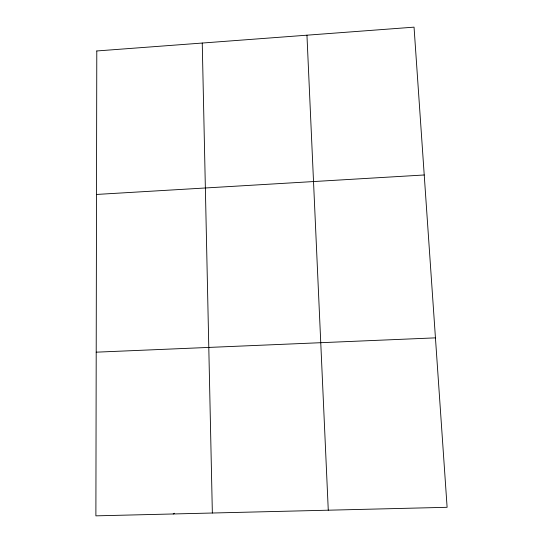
<?xml version="1.0" encoding="UTF-8"?>
<svg xmlns="http://www.w3.org/2000/svg" width="543" height="543" viewBox="0 0 543 543"><rect width="100%" height="100%" fill="white"/><g stroke="black" fill="none" stroke-linecap="round" stroke-linejoin="round"><path stroke-width="0.81" d="M173.203 513.97L174.541 513.25M96.511 194.448L424.226 174.982M96.206 352.176L435.445 337.861M306.951 35.186L328.271 510.196M202.247 43.046L212.354 513.013M96.79 50.961L95.887 515.85L447.113 507.305L414.044 27.15L96.79 50.961"/></g></svg>
